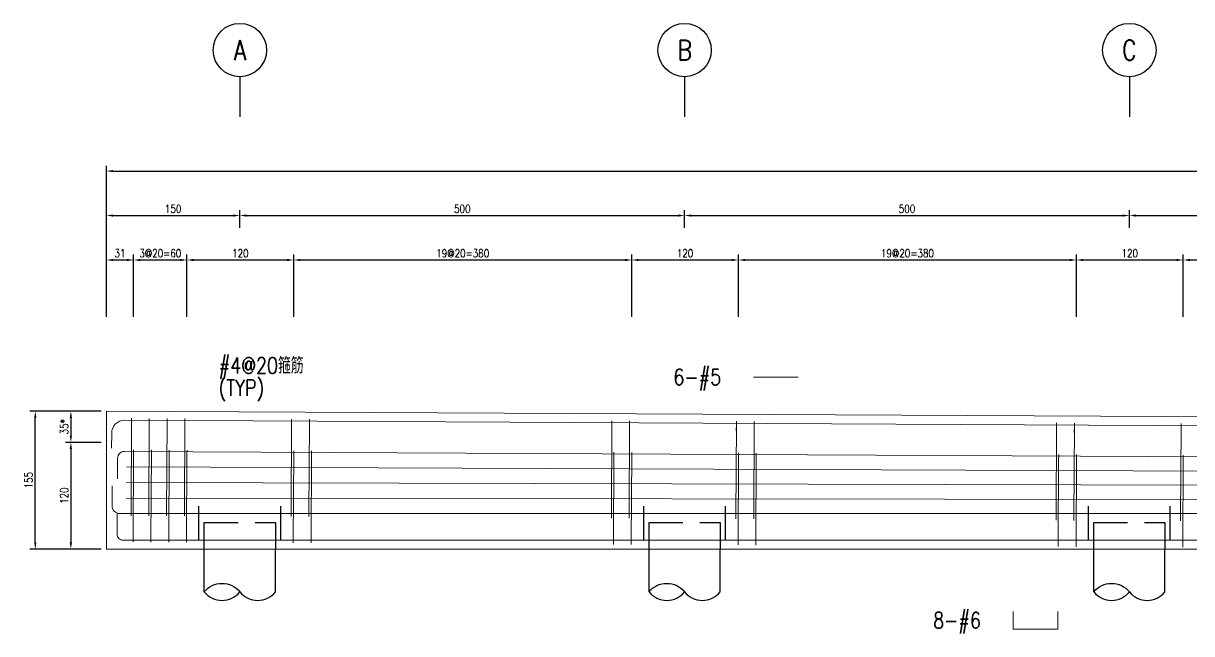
# Model space of a CAD drawing. Extents: x -4754 to 4976, y -19960 to 3841.
# Drawn here: x -359 to 955, y -15695 to -15009 of the extents above; entities that cross this region are included whole.
import ezdxf
from ezdxf.enums import TextEntityAlignment as Align

# ---------------------------------------------------------------- set-up
doc = ezdxf.new("R2010")
doc.units = 0
doc.header["$LTSCALE"] = 3
doc.linetypes.add('DASHED', pattern=[19.05, 12.7, -6.35])
doc.layers.get('0').update_dxf_attribs({"linetype": 'CONTINUOUS'})
doc.layers.add('HB_0', color=7, linetype='CONTINUOUS', transparency=0.5)
for name, color, linetype in [('HB_DIM', 1, 'CONTINUOUS'), ('HB_TXT_CTEXT', 2, 'CONTINUOUS'), ('鋼筋', 3, 'CONTINUOUS')]:
    doc.layers.add(name, color=color, linetype=linetype)
doc.styles.get("Standard").update_dxf_attribs({"font": 'ROMANS.shx', "width": 0.8, "bigfont": 'chineset.shx'})
doc.dimstyles.new('30', dxfattribs={"dimscale": 3, "dimtxt": 3, "dimasz": 2.5, "dimexe": 2, "dimexo": 2, "dimgap": 1, "dimtad": 1, "dimdsep": 46, "dimtxsty": 'Standard', "dimcen": 0, "dimclrd": 256, "dimclre": 256, "dimclrt": 2, "dimadec": 0, "dimazin": 0, "dimtfac": 1, "dimtix": 1, "dimtmove": 2, "dimatfit": 3, "dimfxl": 1, "dimtolj": 1, "dimtzin": 0, "dimarcsym": 0})

# ---------------------------------------------------------------- blocks, each defined once
blk = doc.blocks.new('pile_vertical')
at = {"color": 252, "linetype": 'DASHED'}
for p, q in [((-46, 10), (-46, 50)), ((46, 10), (46, 50))]:
    blk.add_line(p, q, dxfattribs=at)
at = {"linetype": 'Continuous'}
for p, q in [((-40, -48.1), (-40, 0)), ((40, -48.1), (40, 0))]:
    blk.add_line(p, q, dxfattribs=at)
at = {"color": 252, "linetype": 'DASHED'}
blk.add_lwpolyline([(-40, 0), (-40, 30), (40, 30), (40, 0)], dxfattribs=at)
at = {"linetype": 'Continuous'}
for points in [[(-40, -48.1, -0.48), (0, -48.1, 0.48), (40, -48.1, 0.48)], [(-40, -48.1, 0.48), (0, -48.1, 0.48)]]:
    blk.add_lwpolyline(points, format="xyb", dxfattribs=at)
blk = doc.blocks.new('line_guide')
at = {"color": 4, "linetype": 'Continuous'}
blk.add_line((0, 0), (0, -45), dxfattribs=at)
blk.add_circle((0, 30), 30, dxfattribs=at)
at = {"color": 4, "linetype": 'Continuous', "width": 0.8}
blk.add_attdef('A', text='', height=22.5, dxfattribs=at).set_placement((0, 30), align=Align.MIDDLE)
blk = doc.blocks.new('*D419')
at = {"layer": 'HB_DIM', "linetype": 'Continuous', "lineweight": -2}
for p, q in [((-271.4, -15444.8), (-311.4, -15444.8)), ((-305.4, -15452.3), (-305.4, -15472.3)), ((-271.4, -15479.8), (-311.4, -15479.8))]:
    blk.add_line(p, q, dxfattribs=at)
at = {"layer": 'HB_DIM'}
for points in [[(-304.2, -15452.3), (-306.7, -15452.3), (-305.4, -15444.8)], [(-306.7, -15472.3), (-304.2, -15472.3), (-305.4, -15479.8)]]:
    blk.add_solid(points, dxfattribs=at)
at = {"layer": 'HB_DIM', "color": 2, "linetype": 'Continuous', "insert": (-312.9, -15462.3), "char_height": 9, "attachment_point": 5, "rotation": 90}
blk.add_mtext('\\A1;35*', dxfattribs=at)
blk = doc.blocks.new('*D420')
at = {"layer": 'HB_DIM', "linetype": 'Continuous', "lineweight": -2}
for p, q in [((-271.4, -15479.8), (-311.4, -15479.8)), ((-305.4, -15487.3), (-305.4, -15592.3)), ((-271.4, -15599.8), (-311.4, -15599.8))]:
    blk.add_line(p, q, dxfattribs=at)
at = {"layer": 'HB_DIM'}
for points in [[(-304.2, -15487.3), (-306.7, -15487.3), (-305.4, -15479.8)], [(-306.7, -15592.3), (-304.2, -15592.3), (-305.4, -15599.8)]]:
    blk.add_solid(points, dxfattribs=at)
at = {"layer": 'HB_DIM', "color": 2, "linetype": 'Continuous', "insert": (-312.9, -15539.8), "char_height": 9, "attachment_point": 5, "rotation": 90}
blk.add_mtext('\\A1;120', dxfattribs=at)
blk = doc.blocks.new('*D421')
at = {"layer": 'HB_DIM', "linetype": 'Continuous', "lineweight": -2}
for p, q in [((-265.4, -15338.8), (-265.4, -15268.8)), ((-257.9, -15274.8), (-242.4, -15274.8)), ((-234.9, -15338.8), (-234.9, -15268.8))]:
    blk.add_line(p, q, dxfattribs=at)
at = {"layer": 'HB_DIM'}
for points in [[(-257.9, -15273.6), (-257.9, -15276.1), (-265.4, -15274.8)], [(-242.4, -15276.1), (-242.4, -15273.6), (-234.9, -15274.8)]]:
    blk.add_solid(points, dxfattribs=at)
at = {"layer": 'HB_DIM', "color": 2, "linetype": 'Continuous', "insert": (-250.2, -15267.3), "char_height": 9, "attachment_point": 5, "rotation": 0}
blk.add_mtext('\\A1;31', dxfattribs=at)
blk = doc.blocks.new('*D422')
at = {"layer": 'HB_DIM', "linetype": 'Continuous', "lineweight": -2}
for p, q in [((-234.9, -15338.8), (-234.9, -15268.8)), ((-227.4, -15274.8), (-182.4, -15274.8)), ((-174.9, -15338.8), (-174.9, -15268.8))]:
    blk.add_line(p, q, dxfattribs=at)
at = {"layer": 'HB_DIM'}
for points in [[(-227.4, -15273.6), (-227.4, -15276.1), (-234.9, -15274.8)], [(-182.4, -15276.1), (-182.4, -15273.6), (-174.9, -15274.8)]]:
    blk.add_solid(points, dxfattribs=at)
at = {"layer": 'HB_DIM', "color": 2, "linetype": 'Continuous', "insert": (-204.9, -15267.3), "char_height": 9, "attachment_point": 5, "rotation": 0}
blk.add_mtext('\\A1;3@20=60', dxfattribs=at)
blk = doc.blocks.new('*D423')
at = {"layer": 'HB_DIM', "linetype": 'Continuous', "lineweight": -2}
for p, q in [((-174.9, -15338.8), (-174.9, -15268.8)), ((-167.4, -15274.8), (-62.4, -15274.8)), ((-54.9, -15338.8), (-54.9, -15268.8))]:
    blk.add_line(p, q, dxfattribs=at)
at = {"layer": 'HB_DIM'}
for points in [[(-167.4, -15273.6), (-167.4, -15276.1), (-174.9, -15274.8)], [(-62.4, -15276.1), (-62.4, -15273.6), (-54.9, -15274.8)]]:
    blk.add_solid(points, dxfattribs=at)
at = {"layer": 'HB_DIM', "color": 2, "linetype": 'Continuous', "insert": (-114.9, -15267.3), "char_height": 9, "attachment_point": 5, "rotation": 0}
blk.add_mtext('\\A1;120', dxfattribs=at)
blk = doc.blocks.new('*D424')
at = {"layer": 'HB_DIM', "linetype": 'Continuous', "lineweight": -2}
for p, q in [((-54.9, -15338.8), (-54.9, -15268.8)), ((-47.4, -15274.8), (317.6, -15274.8)), ((325.1, -15338.8), (325.1, -15268.8))]:
    blk.add_line(p, q, dxfattribs=at)
at = {"layer": 'HB_DIM'}
for points in [[(-47.4, -15273.6), (-47.4, -15276.1), (-54.9, -15274.8)], [(317.6, -15276.1), (317.6, -15273.6), (325.1, -15274.8)]]:
    blk.add_solid(points, dxfattribs=at)
at = {"layer": 'HB_DIM', "color": 2, "linetype": 'Continuous', "insert": (135.1, -15267.3), "char_height": 9, "attachment_point": 5, "rotation": 0}
blk.add_mtext('\\A1;19@20=380', dxfattribs=at)
blk = doc.blocks.new('*D425')
at = {"layer": 'HB_DIM', "linetype": 'Continuous', "lineweight": -2}
for p, q in [((325.1, -15338.8), (325.1, -15268.8)), ((332.6, -15274.8), (437.6, -15274.8)), ((445.1, -15338.8), (445.1, -15268.8))]:
    blk.add_line(p, q, dxfattribs=at)
at = {"layer": 'HB_DIM'}
for points in [[(332.6, -15273.6), (332.6, -15276.1), (325.1, -15274.8)], [(437.6, -15276.1), (437.6, -15273.6), (445.1, -15274.8)]]:
    blk.add_solid(points, dxfattribs=at)
at = {"layer": 'HB_DIM', "color": 2, "linetype": 'Continuous', "insert": (385.1, -15267.3), "char_height": 9, "attachment_point": 5, "rotation": 0}
blk.add_mtext('\\A1;120', dxfattribs=at)
blk = doc.blocks.new('*D426')
at = {"layer": 'HB_DIM', "linetype": 'Continuous', "lineweight": -2}
for p, q in [((445.1, -15338.8), (445.1, -15268.8)), ((452.6, -15274.8), (817.6, -15274.8)), ((825.1, -15338.8), (825.1, -15268.8))]:
    blk.add_line(p, q, dxfattribs=at)
at = {"layer": 'HB_DIM'}
for points in [[(452.6, -15273.6), (452.6, -15276.1), (445.1, -15274.8)], [(817.6, -15276.1), (817.6, -15273.6), (825.1, -15274.8)]]:
    blk.add_solid(points, dxfattribs=at)
at = {"layer": 'HB_DIM', "color": 2, "linetype": 'Continuous', "insert": (635.1, -15267.3), "char_height": 9, "attachment_point": 5, "rotation": 0}
blk.add_mtext('\\A1;19@20=380', dxfattribs=at)
blk = doc.blocks.new('*D427')
at = {"layer": 'HB_DIM', "linetype": 'Continuous', "lineweight": -2}
for p, q in [((825.1, -15338.8), (825.1, -15268.8)), ((832.6, -15274.8), (937.6, -15274.8)), ((945.1, -15338.8), (945.1, -15268.8))]:
    blk.add_line(p, q, dxfattribs=at)
at = {"layer": 'HB_DIM'}
for points in [[(832.6, -15273.6), (832.6, -15276.1), (825.1, -15274.8)], [(937.6, -15276.1), (937.6, -15273.6), (945.1, -15274.8)]]:
    blk.add_solid(points, dxfattribs=at)
at = {"layer": 'HB_DIM', "color": 2, "linetype": 'Continuous', "insert": (885.1, -15267.3), "char_height": 9, "attachment_point": 5, "rotation": 0}
blk.add_mtext('\\A1;120', dxfattribs=at)
blk = doc.blocks.new('*D428')
at = {"layer": 'HB_DIM', "linetype": 'Continuous', "lineweight": -2}
for p, q in [((945.1, -15338.8), (945.1, -15268.8)), ((952.6, -15274.8), (1317.6, -15274.8)), ((1325.1, -15338.8), (1325.1, -15268.8))]:
    blk.add_line(p, q, dxfattribs=at)
at = {"layer": 'HB_DIM'}
for points in [[(952.6, -15273.6), (952.6, -15276.1), (945.1, -15274.8)], [(1317.6, -15276.1), (1317.6, -15273.6), (1325.1, -15274.8)]]:
    blk.add_solid(points, dxfattribs=at)
at = {"layer": 'HB_DIM', "color": 2, "linetype": 'Continuous', "insert": (1135.1, -15267.3), "char_height": 9, "attachment_point": 5, "rotation": 0}
blk.add_mtext('\\A1;19@20=380', dxfattribs=at)
blk = doc.blocks.new('*D436')
at = {"layer": 'HB_DIM', "linetype": 'Continuous', "lineweight": -2}
for p, q in [((-265.4, -15338.8), (-265.4, -15168.8)), ((2714.6, -15353.8), (2714.6, -15168.8)), ((-257.9, -15174.8), (2707.1, -15174.8))]:
    blk.add_line(p, q, dxfattribs=at)
at = {"layer": 'HB_DIM'}
for points in [[(-257.9, -15173.6), (-257.9, -15176.1), (-265.4, -15174.8)], [(2707.1, -15176.1), (2707.1, -15173.6), (2714.6, -15174.8)]]:
    blk.add_solid(points, dxfattribs=at)
at = {"layer": 'HB_DIM', "color": 2, "linetype": 'Continuous', "insert": (1224.6, -15167.3), "char_height": 9, "attachment_point": 5, "rotation": 0}
blk.add_mtext('\\A1;2980', dxfattribs=at)
blk = doc.blocks.new('*D437')
at = {"layer": 'HB_DIM', "linetype": 'Continuous', "lineweight": -2}
for p, q in [((-265.4, -15338.8), (-265.4, -15218.8)), ((-115.4, -15238.8), (-115.4, -15218.8)), ((-257.9, -15224.8), (-122.9, -15224.8))]:
    blk.add_line(p, q, dxfattribs=at)
at = {"layer": 'HB_DIM'}
for points in [[(-257.9, -15223.6), (-257.9, -15226.1), (-265.4, -15224.8)], [(-122.9, -15226.1), (-122.9, -15223.6), (-115.4, -15224.8)]]:
    blk.add_solid(points, dxfattribs=at)
at = {"layer": 'HB_DIM', "color": 2, "linetype": 'Continuous', "insert": (-190.4, -15217.3), "char_height": 9, "attachment_point": 5, "rotation": 0}
blk.add_mtext('\\A1;150', dxfattribs=at)
blk = doc.blocks.new('*D438')
at = {"layer": 'HB_DIM', "linetype": 'Continuous', "lineweight": -2}
for p, q in [((-115.4, -15238.8), (-115.4, -15218.8)), ((384.6, -15238.8), (384.6, -15218.8)), ((-107.9, -15224.8), (377.1, -15224.8))]:
    blk.add_line(p, q, dxfattribs=at)
at = {"layer": 'HB_DIM'}
for points in [[(-107.9, -15223.6), (-107.9, -15226.1), (-115.4, -15224.8)], [(377.1, -15226.1), (377.1, -15223.6), (384.6, -15224.8)]]:
    blk.add_solid(points, dxfattribs=at)
at = {"layer": 'HB_DIM', "color": 2, "linetype": 'Continuous', "insert": (134.6, -15217.3), "char_height": 9, "attachment_point": 5, "rotation": 0}
blk.add_mtext('\\A1;500', dxfattribs=at)
blk = doc.blocks.new('*D439')
at = {"layer": 'HB_DIM', "linetype": 'Continuous', "lineweight": -2}
for p, q in [((384.6, -15238.8), (384.6, -15218.8)), ((884.6, -15238.8), (884.6, -15218.8)), ((392.1, -15224.8), (877.1, -15224.8))]:
    blk.add_line(p, q, dxfattribs=at)
at = {"layer": 'HB_DIM'}
for points in [[(392.1, -15223.6), (392.1, -15226.1), (384.6, -15224.8)], [(877.1, -15226.1), (877.1, -15223.6), (884.6, -15224.8)]]:
    blk.add_solid(points, dxfattribs=at)
at = {"layer": 'HB_DIM', "color": 2, "linetype": 'Continuous', "insert": (634.6, -15217.3), "char_height": 9, "attachment_point": 5, "rotation": 0}
blk.add_mtext('\\A1;500', dxfattribs=at)
blk = doc.blocks.new('*D440')
at = {"layer": 'HB_DIM', "linetype": 'Continuous', "lineweight": -2}
for p, q in [((884.6, -15238.8), (884.6, -15218.8)), ((1384.6, -15238.8), (1384.6, -15218.8)), ((892.1, -15224.8), (1377.1, -15224.8))]:
    blk.add_line(p, q, dxfattribs=at)
at = {"layer": 'HB_DIM'}
for points in [[(892.1, -15223.6), (892.1, -15226.1), (884.6, -15224.8)], [(1377.1, -15226.1), (1377.1, -15223.6), (1384.6, -15224.8)]]:
    blk.add_solid(points, dxfattribs=at)
at = {"layer": 'HB_DIM', "color": 2, "linetype": 'Continuous', "insert": (1134.6, -15217.3), "char_height": 9, "attachment_point": 5, "rotation": 0}
blk.add_mtext('\\A1;500', dxfattribs=at)
blk = doc.blocks.new('*D444')
at = {"layer": 'HB_DIM', "linetype": 'Continuous', "lineweight": -2}
for p, q in [((-281.4, -15444.8), (-351.4, -15444.8)), ((-345.4, -15592.3), (-345.4, -15452.3)), ((-281.4, -15599.8), (-351.4, -15599.8))]:
    blk.add_line(p, q, dxfattribs=at)
at = {"layer": 'HB_DIM'}
for points in [[(-344.2, -15452.3), (-346.7, -15452.3), (-345.4, -15444.8)], [(-346.7, -15592.3), (-344.2, -15592.3), (-345.4, -15599.8)]]:
    blk.add_solid(points, dxfattribs=at)
at = {"layer": 'HB_DIM', "color": 2, "linetype": 'Continuous', "insert": (-352.9, -15522.3), "char_height": 9, "attachment_point": 5, "rotation": 90}
blk.add_mtext('\\A1;155', dxfattribs=at)

msp = doc.modelspace()

# ---------------------------------------------------------------- linework, layer by layer
at = {"layer": 'HB_0', "lineweight": 5}
msp.add_lwpolyline([(-265.427, -15599.802), (-265.427, -15444.802), (2714.573, -15459.802), (2714.573, -15599.802), (-265.427, -15599.802)], dxfattribs=at)
at = {"layer": 'HB_DIM', "color": 1, "linetype": 'Continuous'}
for points in [[(-217.229, -15453.418, 0, 1.25, 0), (-207.229, -15443.418, 0, 0, 0), (-157.229, -15393.418, 0, 0, 0), (-139.229, -15393.418, 0, 0, 0)], [(-214.868, -15488.963, 0, 1.25, 0), (-207.161, -15476.186, 0, 0, 0), (-157.229, -15393.418, 0, 0, 0), (-139.229, -15393.418, 0, 0, 0)], [(344.142, -15526.359, 0, 1.25, 0), (344.142, -15511.359, 0, 0, 0), (344.142, -15406.359, 0, 0, 0), (362.142, -15406.359, 0, 0, 0)], [(344.142, -15543.104, 0, 1.25, 0), (344.142, -15528.104, 0, 0, 0), (344.142, -15406.359, 0, 0, 0), (362.142, -15406.359, 0, 0, 0)], [(344.142, -15509.614, 0, 1.25, 0), (344.142, -15494.614, 0, 0, 0), (344.142, -15406.359, 0, 0, 0), (362.142, -15406.359, 0, 0, 0)], [(931.051, -15495.823, 0, 1.25, 0), (931.051, -15480.823, 0, 0, 0), (931.051, -15405.823, 0, 0, 0), (949.051, -15405.823, 0, 0, 0)], [(929.798, -15559.808, 0, 1.25, 0), (929.798, -15574.808, 0, 0, 0), (929.798, -15649.808, 0, 0, 0), (947.798, -15649.808, 0, 0, 0)], [(636.132, -15589.826, 0, 1.25, 0), (636.132, -15604.826, 0, 0, 0), (636.132, -15679.826, 0, 0, 0), (654.132, -15679.826, 0, 0, 0)]]:
    msp.add_lwpolyline(points, format="xyseb", dxfattribs=at)
at = {"layer": 'HB_TXT_CTEXT', "lineweight": 5}
msp.add_line((462.142, -15406.359, 50), (512.142, -15406.359, 50), dxfattribs=at)
msp.add_polyline3d([(754.132, -15669.826, -50), (754.132, -15689.826, -50), (804.132, -15689.826, -50), (804.132, -15669.826, -50)], dxfattribs=at)
at = {"layer": '鋼筋', "lineweight": 5}
for p, q in [((-244.987, -15454.905, -38), (2694.033, -15469.698, -38)), ((-244.987, -15454.905, -27.143), (2694.033, -15469.698, -27.143)), ((-244.987, -15454.905, -16.286), (2694.033, -15469.698, -16.286)), ((-244.987, -15454.905, -5.429), (2694.033, -15469.698, -5.429)), ((-244.987, -15454.905, 5.429), (2694.033, -15469.698, 5.429)), ((-244.987, -15454.905, 16.286), (2694.033, -15469.698, 16.286)), ((-244.987, -15454.905, 27.143), (2694.033, -15469.698, 27.143)), ((-244.987, -15454.905, 38), (2694.033, -15469.698, 38)), ((-237.242, -15455.902, 40.245), (-237.761, -15559.041, 40.245)), ((-237.761, -15559.041, -40.245), (-237.242, -15455.902, -40.245)), ((-237.28, -15463.522, 33.895), (-237.242, -15455.902, 33.895)), ((-237.242, -15455.902, -33.895), (-237.28, -15463.522, -33.895)), ((-217.242, -15456.002, 40.245), (-217.761, -15559.142, 40.245)), ((-217.761, -15559.142, -40.245), (-217.242, -15456.002, -40.245)), ((-217.281, -15463.622, 33.895), (-217.242, -15456.002, 33.895)), ((-217.242, -15456.002, -33.895), (-217.281, -15463.622, -33.895)), ((-197.242, -15456.103, 40.245), (-197.762, -15559.242, 40.245)), ((-197.762, -15559.242, -40.245), (-197.242, -15456.103, -40.245)), ((-197.281, -15463.723, 33.895), (-197.242, -15456.103, 33.895)), ((-197.242, -15456.103, -33.895), (-197.281, -15463.723, -33.895)), ((-177.243, -15456.204, 40.245), (-177.762, -15559.343, 40.245)), ((-177.762, -15559.343, -40.245), (-177.243, -15456.204, -40.245)), ((-177.281, -15463.824, 33.895), (-177.243, -15456.204, 33.895)), ((-177.243, -15456.204, -33.895), (-177.281, -15463.824, -33.895)), ((-57.244, -15456.808, 40.245), (-57.763, -15559.947, 40.245)), ((-57.763, -15559.947, -40.245), (-57.244, -15456.808, -40.245)), ((-57.283, -15464.428, 33.895), (-57.244, -15456.808, 33.895)), ((-57.244, -15456.808, -33.895), (-57.283, -15464.428, -33.895)), ((-37.244, -15456.908, 40.245), (-37.764, -15560.048, 40.245)), ((-37.764, -15560.048, -40.245), (-37.244, -15456.908, -40.245)), ((-37.283, -15464.528, 33.895), (-37.244, -15456.908, 33.895)), ((-37.244, -15456.908, -33.895), (-37.283, -15464.528, -33.895)), ((302.751, -15458.62, 40.245), (302.232, -15561.759, 40.245)), ((302.232, -15561.759, -40.245), (302.751, -15458.62, -40.245)), ((302.713, -15466.24, 33.895), (302.751, -15458.62, 33.895)), ((302.751, -15458.62, -33.895), (302.713, -15466.24, -33.895)), ((322.751, -15458.72, 40.245), (322.232, -15561.86, 40.245)), ((322.232, -15561.86, -40.245), (322.751, -15458.72, -40.245)), ((322.713, -15466.34, 33.895), (322.751, -15458.72, 33.895)), ((322.751, -15458.72, -33.895), (322.713, -15466.34, -33.895)), ((-259.636, -15486.441, -38), (-259.55, -15469.321, -38)), ((-259.636, -15486.441, -27.143), (-259.55, -15469.321, -27.143)), ((-259.636, -15486.441, -16.286), (-259.55, -15469.321, -16.286)), ((-259.636, -15486.441, -5.429), (-259.55, -15469.321, -5.429)), ((-259.636, -15486.441, 5.429), (-259.55, -15469.321, 5.429)), ((-259.636, -15486.441, 16.286), (-259.55, -15469.321, 16.286)), ((-259.636, -15486.441, 27.143), (-259.55, -15469.321, 27.143)), ((-259.636, -15486.441, 38), (-259.55, -15469.321, 38)), ((442.749, -15459.324, 40.245), (442.23, -15562.464, 40.245)), ((442.23, -15562.464, -40.245), (442.749, -15459.324, -40.245)), ((442.711, -15466.944, 33.895), (442.749, -15459.324, 33.895)), ((442.749, -15459.324, -33.895), (442.711, -15466.944, -33.895)), ((462.749, -15459.425, 40.245), (462.23, -15562.564, 40.245)), ((462.23, -15562.564, -40.245), (462.749, -15459.425, -40.245)), ((462.711, -15467.045, 33.895), (462.749, -15459.425, 33.895)), ((462.749, -15459.425, -33.895), (462.711, -15467.045, -33.895)), ((802.745, -15461.137, 40.245), (802.226, -15564.276, 40.245)), ((802.226, -15564.276, -40.245), (802.745, -15461.137, -40.245)), ((802.707, -15468.756, 33.895), (802.745, -15461.137, 33.895)), ((802.745, -15461.137, -33.895), (802.707, -15468.756, -33.895)), ((822.745, -15461.237, 40.245), (822.225, -15564.377, 40.245)), ((822.225, -15564.377, -40.245), (822.745, -15461.237, -40.245)), ((822.706, -15468.857, 33.895), (822.745, -15461.237, 33.895)), ((822.745, -15461.237, -33.895), (822.706, -15468.857, -33.895)), ((942.743, -15461.841, 40.245), (942.224, -15564.981, 40.245)), ((942.224, -15564.981, -40.245), (942.743, -15461.841, -40.245)), ((942.705, -15469.461, 33.895), (942.743, -15461.841, 33.895)), ((942.743, -15461.841, -33.895), (942.705, -15469.461, -33.895)), ((-253.03, -15520.973, -50), (-252.912, -15497.633, -50)), ((-253.03, -15520.973, -35.714), (-252.912, -15497.633, -35.714)), ((-253.03, -15520.973, -21.429), (-252.912, -15497.633, -21.429)), ((-253.03, -15520.973, -7.143), (-252.912, -15497.633, -7.143)), ((-253.03, -15520.973, 7.143), (-252.912, -15497.633, 7.143)), ((-253.03, -15520.973, 21.429), (-252.912, -15497.633, 21.429)), ((-253.03, -15520.973, 35.714), (-252.912, -15497.633, 35.714)), ((-253.03, -15520.973, 50), (-252.912, -15497.633, 50)), ((-245.103, -15489.902, -50), (2695.282, -15504.703, -50)), ((-245.103, -15489.902, -35.714), (2695.282, -15504.703, -35.714)), ((-245.103, -15489.902, -21.429), (2695.282, -15504.703, -21.429)), ((-245.103, -15489.902, -7.143), (2695.282, -15504.703, -7.143)), ((-245.103, -15489.902, 7.143), (2695.282, -15504.703, 7.143)), ((-245.103, -15489.902, 21.429), (2695.282, -15504.703, 21.429)), ((-245.103, -15489.902, 35.714), (2695.282, -15504.703, 35.714)), ((-245.103, -15489.902, 50), (2695.282, -15504.703, 50)), ((-234.881, -15491.446, 51.745), (-235.37, -15588.583, 51.745)), ((-235.37, -15588.583, -51.745), (-234.881, -15491.446, -51.745)), ((-234.919, -15499.066, 45.395), (-234.881, -15491.446, 45.395)), ((-234.881, -15491.446, -45.395), (-234.919, -15499.066, -45.395)), ((-214.881, -15491.546, 51.745), (-215.37, -15588.684, 51.745)), ((-215.37, -15588.684, -51.745), (-214.881, -15491.546, -51.745)), ((-214.919, -15499.166, 45.395), (-214.881, -15491.546, 45.395)), ((-214.881, -15491.546, -45.395), (-214.919, -15499.166, -45.395)), ((-194.881, -15491.647, 51.745), (-195.37, -15588.785, 51.745)), ((-195.37, -15588.785, -51.745), (-194.881, -15491.647, -51.745)), ((-194.92, -15499.267, 45.395), (-194.881, -15491.647, 45.395)), ((-194.881, -15491.647, -45.395), (-194.92, -15499.267, -45.395)), ((-174.882, -15491.748, 51.745), (-175.371, -15588.885, 51.745)), ((-175.371, -15588.885, -51.745), (-174.882, -15491.748, -51.745)), ((-174.92, -15499.368, 45.395), (-174.882, -15491.748, 45.395)), ((-174.882, -15491.748, -45.395), (-174.92, -15499.368, -45.395)), ((-54.883, -15492.352, 51.745), (-55.372, -15589.489, 51.745)), ((-55.372, -15589.489, -51.745), (-54.883, -15492.352, -51.745)), ((-54.921, -15499.972, 45.395), (-54.883, -15492.352, 45.395)), ((-54.883, -15492.352, -45.395), (-54.921, -15499.972, -45.395)), ((-34.883, -15492.452, 51.745), (-35.372, -15589.59, 51.745)), ((-35.372, -15589.59, -51.745), (-34.883, -15492.452, -51.745)), ((-34.922, -15500.072, 45.395), (-34.883, -15492.452, 45.395)), ((-34.883, -15492.452, -45.395), (-34.922, -15500.072, -45.395)), ((305.112, -15494.164, 51.745), (304.623, -15591.301, 51.745)), ((304.623, -15591.301, -51.745), (305.112, -15494.164, -51.745)), ((305.074, -15501.784, 45.395), (305.112, -15494.164, 45.395)), ((305.112, -15494.164, -45.395), (305.074, -15501.784, -45.395)), ((325.112, -15494.264, 51.745), (324.623, -15591.402, 51.745)), ((324.623, -15591.402, -51.745), (325.112, -15494.264, -51.745)), ((325.074, -15501.884, 45.395), (325.112, -15494.264, 45.395)), ((325.112, -15494.264, -45.395), (325.074, -15501.884, -45.395)), ((445.111, -15494.869, 51.745), (444.622, -15592.006, 51.745)), ((444.622, -15592.006, -51.745), (445.111, -15494.869, -51.745)), ((445.072, -15502.488, 45.395), (445.111, -15494.869, 45.395)), ((445.111, -15494.869, -45.395), (445.072, -15502.488, -45.395)), ((465.11, -15494.969, 51.745), (464.621, -15592.107, 51.745)), ((464.621, -15592.107, -51.745), (465.11, -15494.969, -51.745)), ((465.072, -15502.589, 45.395), (465.11, -15494.969, 45.395)), ((465.11, -15494.969, -45.395), (465.072, -15502.589, -45.395)), ((805.106, -15496.681, 51.745), (804.617, -15593.818, 51.745)), ((804.617, -15593.818, -51.745), (805.106, -15496.681, -51.745)), ((805.068, -15504.3, 45.395), (805.106, -15496.681, 45.395)), ((805.106, -15496.681, -45.395), (805.068, -15504.3, -45.395)), ((825.106, -15496.781, 51.745), (824.617, -15593.919, 51.745)), ((824.617, -15593.919, -51.745), (825.106, -15496.781, -51.745)), ((825.067, -15504.401, 45.395), (825.106, -15496.781, 45.395)), ((825.106, -15496.781, -45.395), (825.067, -15504.401, -45.395)), ((945.104, -15497.385, 51.745), (944.615, -15594.523, 51.745)), ((944.615, -15594.523, -51.745), (945.104, -15497.385, -51.745)), ((945.066, -15505.005, 45.395), (945.104, -15497.385, 45.395)), ((945.104, -15497.385, -45.395), (945.066, -15505.005, -45.395)), ((-242.961, -15507.406, -50), (2692.983, -15518.449, -50)), ((-242.961, -15507.406, 50), (2692.983, -15518.449, 50)), ((-259.068, -15528.563, -50), (-259.18, -15550.897, -50)), ((-259.068, -15528.563, -35.714), (-259.18, -15550.897, -35.714)), ((-259.068, -15528.563, -21.429), (-259.18, -15550.897, -21.429)), ((-259.068, -15528.563, -7.143), (-259.18, -15550.897, -7.143)), ((-259.068, -15528.563, 7.143), (-259.18, -15550.897, 7.143)), ((-259.068, -15528.563, 21.429), (-259.18, -15550.897, 21.429)), ((-259.068, -15528.563, 35.714), (-259.18, -15550.897, 35.714)), ((-259.068, -15528.563, 50), (-259.18, -15550.897, 50)), ((-243.049, -15524.898, -50), (2692.906, -15532.206, -50)), ((-243.049, -15524.898, 50), (2692.906, -15532.206, 50)), ((-243.137, -15542.39, -50), (2692.825, -15545.964, -50)), ((-243.137, -15542.39, 50), (2692.825, -15545.964, 50)), ((-253.221, -15558.907, -50), (-253.343, -15583.143, -50)), ((-253.221, -15558.907, -35.714), (-253.343, -15583.143, -35.714)), ((-253.221, -15558.907, -21.429), (-253.343, -15583.143, -21.429)), ((-253.221, -15558.907, -7.143), (-253.343, -15583.143, -7.143)), ((-253.221, -15558.907, 7.143), (-253.343, -15583.143, 7.143)), ((-253.221, -15558.907, 21.429), (-253.343, -15583.143, 21.429)), ((-253.221, -15558.907, 35.714), (-253.343, -15583.143, 35.714)), ((-253.221, -15558.907, 50), (-253.343, -15583.143, 50)), ((-250.29, -15559.832, -50), (2699.93, -15559.772, -50)), ((-250.29, -15559.832, -35.714), (2699.93, -15559.772, -35.714)), ((-250.29, -15559.832, -21.429), (2699.93, -15559.772, -21.429)), ((-250.29, -15559.832, -7.143), (2699.93, -15559.772, -7.143)), ((-250.29, -15559.832, 7.143), (2699.93, -15559.772, 7.143)), ((-250.29, -15559.832, 21.429), (2699.93, -15559.772, 21.429)), ((-250.29, -15559.832, 35.714), (2699.93, -15559.772, 35.714)), ((-250.29, -15559.832, 50), (2699.93, -15559.772, 50)), ((-237.777, -15562.216, 37.07), (-237.777, -15562.216, -37.07)), ((-217.777, -15562.317, 37.07), (-217.777, -15562.317, -37.07)), ((-197.778, -15562.417, 37.07), (-197.778, -15562.417, -37.07)), ((-177.778, -15562.518, 37.07), (-177.778, -15562.518, -37.07)), ((-57.779, -15563.122, 37.07), (-57.779, -15563.122, -37.07)), ((-37.78, -15563.223, 37.07), (-37.78, -15563.223, -37.07)), ((302.216, -15564.934, 37.07), (302.216, -15564.934, -37.07)), ((322.216, -15565.035, 37.07), (322.216, -15565.035, -37.07)), ((442.214, -15565.639, 37.07), (442.214, -15565.639, -37.07)), ((462.214, -15565.739, 37.07), (462.214, -15565.739, -37.07)), ((802.21, -15567.451, 37.07), (802.21, -15567.451, -37.07)), ((822.209, -15567.551, 37.07), (822.209, -15567.551, -37.07)), ((942.208, -15568.155, 37.07), (942.208, -15568.155, -37.07)), ((-246.657, -15589.862, -50), (2695.973, -15589.742, -50)), ((-246.657, -15589.862, -35.714), (2695.973, -15589.742, -35.714)), ((-246.657, -15589.862, -21.429), (2695.973, -15589.742, -21.429)), ((-246.657, -15589.862, -7.143), (2695.973, -15589.742, -7.143)), ((-246.657, -15589.862, 7.143), (2695.973, -15589.742, 7.143)), ((-246.657, -15589.862, 21.429), (2695.973, -15589.742, 21.429)), ((-246.657, -15589.862, 35.714), (2695.973, -15589.742, 35.714)), ((-246.657, -15589.862, 50), (2695.973, -15589.742, 50)), ((-235.386, -15591.758, 48.57), (-235.386, -15591.758, -48.57)), ((-215.386, -15591.859, 48.57), (-215.386, -15591.859, -48.57)), ((-195.386, -15591.96, 48.57), (-195.386, -15591.96, -48.57)), ((-175.387, -15592.06, 48.57), (-175.387, -15592.06, -48.57)), ((-55.388, -15592.664, 48.57), (-55.388, -15592.664, -48.57)), ((-35.388, -15592.765, 48.57), (-35.388, -15592.765, -48.57)), ((304.607, -15594.476, 48.57), (304.607, -15594.476, -48.57)), ((324.607, -15594.577, 48.57), (324.607, -15594.577, -48.57)), ((444.606, -15595.181, 48.57), (444.606, -15595.181, -48.57)), ((464.605, -15595.282, 48.57), (464.605, -15595.282, -48.57)), ((804.601, -15596.993, 48.57), (804.601, -15596.993, -48.57)), ((824.601, -15597.094, 48.57), (824.601, -15597.094, -48.57)), ((944.599, -15597.698, 48.57), (944.599, -15597.698, -48.57))]:
    msp.add_line(p, q, dxfattribs=at)
at = {"layer": '鋼筋', "lineweight": 5, "extrusion": (0, 0, -1)}
for centre, radius, end in [((245.06, -15469.394, 38), 14.49, 90.288399), ((245.06, -15469.394, 27.143), 14.49, 90.288399), ((245.06, -15469.394, 16.286), 14.49, 90.288399), ((245.06, -15469.394, 5.429), 14.49, 90.288399), ((245.06, -15469.394, -5.429), 14.49, 90.288399), ((245.06, -15469.394, -16.286), 14.49, 90.288399), ((245.06, -15469.394, -27.143), 14.49, 90.288399), ((245.06, -15469.394, -38), 14.49, 90.288399), ((245.142, -15497.672, 50), 7.77, 90.288403), ((245.142, -15497.672, 35.714), 7.77, 90.288403), ((245.142, -15497.672, 21.429), 7.77, 90.288403), ((245.142, -15497.672, 7.143), 7.77, 90.288403), ((245.142, -15497.672, -7.143), 7.77, 90.288403), ((245.142, -15497.672, -21.429), 7.77, 90.288403), ((245.142, -15497.672, -35.714), 7.77, 90.288403), ((245.142, -15497.672, -50), 7.77, 90.288403)]:
    msp.add_arc(centre, radius, 0.288399, end, dxfattribs=at)
at = {"layer": '鋼筋', "lineweight": 5, "extrusion": (0.999987, -0.005033, 0)}
for centre, start, end in [((-15456.9, 37.07, -159.442), 270, 90), ((-15456.9, -37.07, -159.442), 270, 90), ((-15456.9, 37.07, -139.442), 270, 90), ((-15456.9, -37.07, -139.442), 270, 90), ((-15456.9, 37.07, -119.442), 270, 90), ((-15456.9, -37.07, -119.442), 270, 90), ((-15456.9, 37.07, -99.442), 270, 90), ((-15456.9, -37.07, -99.442), 270, 90), ((-15456.9, 37.07, 20.558), 270, 90), ((-15456.9, -37.07, 20.558), 270, 90), ((-15456.9, 37.07, 40.558), 270, 90), ((-15456.9, -37.07, 40.558), 270, 90), ((-15456.9, 37.07, 380.558), 270, 90), ((-15456.9, -37.07, 380.558), 270, 90), ((-15456.9, 37.07, 400.558), 270, 90), ((-15456.9, -37.07, 400.558), 270, 90), ((-15456.9, 37.07, 520.558), 270, 90), ((-15456.9, -37.07, 520.558), 270, 90), ((-15456.9, 37.07, 540.558), 270, 90), ((-15456.9, -37.07, 540.558), 270, 90), ((-15456.9, 37.07, 880.558), 270, 90), ((-15456.9, -37.07, 880.558), 270, 90), ((-15456.9, 37.07, 900.558), 270, 90), ((-15456.9, -37.07, 900.558), 270, 90), ((-15456.9, 37.07, 1020.558), 270, 90), ((-15456.9, -37.07, 1020.558), 270, 90), ((-15492.432, 48.57, -156.902), 270, 90), ((-15492.432, -48.57, -156.902), 270, 90), ((-15492.432, 48.57, -136.902), 270, 90), ((-15492.432, -48.57, -136.902), 270, 90), ((-15492.432, 48.57, -116.902), 270, 90), ((-15492.432, -48.57, -116.902), 270, 90), ((-15492.432, 48.57, -96.902), 270, 90), ((-15492.432, -48.57, -96.902), 270, 90), ((-15492.432, 48.57, 23.098), 270, 90), ((-15492.432, -48.57, 23.098), 270, 90), ((-15492.432, 48.57, 43.098), 270, 90), ((-15492.432, -48.57, 43.098), 270, 90), ((-15492.432, 48.57, 383.098), 270, 90), ((-15492.432, -48.57, 383.098), 270, 90), ((-15492.432, 48.57, 403.098), 270, 90), ((-15492.432, -48.57, 403.098), 270, 90), ((-15492.432, 48.57, 523.098), 270, 90), ((-15492.432, -48.57, 523.098), 270, 90), ((-15492.432, 48.57, 543.098), 270, 90), ((-15492.432, -48.57, 543.098), 270, 90), ((-15492.432, 48.57, 883.098), 270, 90), ((-15492.432, -48.57, 883.098), 270, 90), ((-15492.432, 48.57, 903.098), 270, 90), ((-15492.432, -48.57, 903.098), 270, 90), ((-15492.432, 48.57, 1023.098), 270, 90), ((-15492.432, -48.57, 1023.098), 270, 90), ((-15560.041, 37.07, -159.442), 90, 180), ((-15560.041, -37.07, -159.442), 180, 270), ((-15560.041, 37.07, -139.442), 90, 180), ((-15560.041, -37.07, -139.442), 180, 270), ((-15560.041, 37.07, -119.442), 90, 180), ((-15560.041, -37.07, -119.442), 180, 270), ((-15560.041, 37.07, -99.442), 90, 180), ((-15560.041, -37.07, -99.442), 180, 270), ((-15560.041, 37.07, 20.558), 90, 180), ((-15560.041, -37.07, 20.558), 180, 270), ((-15560.041, 37.07, 40.558), 90, 180), ((-15560.041, -37.07, 40.558), 180, 270), ((-15560.041, 37.07, 380.558), 90, 180), ((-15560.041, -37.07, 380.558), 180, 270), ((-15560.041, 37.07, 400.558), 90, 180), ((-15560.041, -37.07, 400.558), 180, 270), ((-15560.041, 37.07, 520.558), 90, 180), ((-15560.041, -37.07, 520.558), 180, 270), ((-15560.041, 37.07, 540.558), 90, 180), ((-15560.041, -37.07, 540.558), 180, 270), ((-15560.041, 37.07, 880.558), 90, 180), ((-15560.041, -37.07, 880.558), 180, 270), ((-15560.041, 37.07, 900.558), 90, 180), ((-15560.041, -37.07, 900.558), 180, 270), ((-15560.041, 37.07, 1020.558), 90, 180), ((-15560.041, -37.07, 1020.558), 180, 270), ((-15589.57, 48.57, -156.902), 90, 180), ((-15589.57, -48.57, -156.902), 180, 270), ((-15589.57, 48.57, -136.902), 90, 180), ((-15589.57, -48.57, -136.902), 180, 270), ((-15589.57, 48.57, -116.902), 90, 180), ((-15589.57, -48.57, -116.902), 180, 270), ((-15589.57, 48.57, -96.902), 90, 180), ((-15589.57, -48.57, -96.902), 180, 270), ((-15589.57, 48.57, 23.098), 90, 180), ((-15589.57, -48.57, 23.098), 180, 270), ((-15589.57, 48.57, 43.098), 90, 180), ((-15589.57, -48.57, 43.098), 180, 270), ((-15589.57, 48.57, 383.098), 90, 180), ((-15589.57, -48.57, 383.098), 180, 270), ((-15589.57, 48.57, 403.098), 90, 180), ((-15589.57, -48.57, 403.098), 180, 270), ((-15589.57, 48.57, 523.098), 90, 180), ((-15589.57, -48.57, 523.098), 180, 270), ((-15589.57, 48.57, 543.098), 90, 180), ((-15589.57, -48.57, 543.098), 180, 270), ((-15589.57, 48.57, 883.098), 90, 180), ((-15589.57, -48.57, 883.098), 180, 270), ((-15589.57, 48.57, 903.098), 90, 180), ((-15589.57, -48.57, 903.098), 180, 270), ((-15589.57, 48.57, 1023.098), 90, 180), ((-15589.57, -48.57, 1023.098), 180, 270)]:
    msp.add_arc(centre, 3.175, start, end, dxfattribs=at)
at = {"layer": '鋼筋', "lineweight": 5}
for centre, radius, end in [((-250.29, -15550.942, -50), 8.89, 270.001166), ((-250.29, -15550.942, -35.714), 8.89, 270.001166), ((-250.29, -15550.942, -21.429), 8.89, 270.001166), ((-250.29, -15550.942, -7.143), 8.89, 270.001166), ((-250.29, -15550.942, 7.143), 8.89, 270.001166), ((-250.29, -15550.942, 21.429), 8.89, 270.001166), ((-250.29, -15550.942, 35.714), 8.89, 270.001166), ((-250.29, -15550.942, 50), 8.89, 270.001166), ((-246.658, -15583.177, -50), 6.685, 270.002342), ((-246.658, -15583.177, -35.714), 6.685, 270.002342), ((-246.658, -15583.177, -21.429), 6.685, 270.002342), ((-246.658, -15583.177, -7.143), 6.685, 270.002342), ((-246.658, -15583.177, 7.143), 6.685, 270.002342), ((-246.658, -15583.177, 21.429), 6.685, 270.002342), ((-246.658, -15583.177, 35.714), 6.685, 270.002342), ((-246.658, -15583.177, 50), 6.685, 270.002342)]:
    msp.add_arc(centre, radius, 179.711601, end, dxfattribs=at)

# ---------------------------------------------------------------- block references
at = {"layer": 'HB_0', "linetype": 'Continuous'}
for p, values in [((-115.427, -15068.802), {'A': 'A'}), ((384.573, -15068.802), {'A': 'B'}), ((884.573, -15068.802), {'A': 'C'})]:
    msp.add_blockref('line_guide', p, dxfattribs=at).add_auto_attribs(values)
for p in [(-115.427, -15599.802), (384.573, -15599.802), (884.573, -15599.802)]:
    msp.add_blockref('pile_vertical', p, dxfattribs=at)

# ---------------------------------------------------------------- texts
at = {"layer": 'HB_TXT_CTEXT', "linetype": 'Continuous', "width": 0.8}
for s, p in [('#4@20箍筋', (-139.229, -15393.418, 35.225)), ('(TYP)', (-139.229, -15418.418, 35.225)), (' 6-#5', (362.142, -15406.359, 50)), (' 8-#6', (654.132, -15679.826, -50))]:
    msp.add_text(s, height=18, dxfattribs=at).set_placement(p, align=Align.MIDDLE_LEFT)

# ---------------------------------------------------------------- dimensions: what is measured, and where the dimension line sits
at = {"layer": 'HB_DIM', "linetype": 'Continuous'}
for base, p1, p2, angle, override, picture, middle in [((2714.573, -15174.802), (-265.427, -15344.802), (2714.573, -15359.802), 0, {"dimdec": 0, "dimpost": '<>'}, '*D436', (1224.573, -15167.302)), ((-115.427, -15224.802), (-265.427, -15344.802), (-115.427, -15244.802, -2619), 0, {"dimdec": 0, "dimpost": '<>'}, '*D437', (-190.427, -15217.302)), ((384.573, -15224.802), (-115.427, -15244.802, -2619), (384.573, -15244.802, -2119), 0, {"dimdec": 0, "dimpost": '<>'}, '*D438', (134.573, -15217.302)), ((884.573, -15224.802), (384.573, -15244.802, -2119), (884.573, -15244.802, -1619), 0, {"dimdec": 0, "dimpost": '<>'}, '*D439', (634.573, -15217.302)), ((1384.573, -15224.802), (884.573, -15244.802, -1619), (1384.573, -15244.802, -1119), 0, {"dimdec": 0, "dimpost": '<>'}, '*D440', (1134.573, -15217.302)), ((-234.919, -15274.802), (-265.427, -15344.802), (-234.919, -15344.802, 45.395), 0, {"dimdec": 0, "dimpost": '<>'}, '*D421', (-250.173, -15267.302)), ((-54.921, -15274.802), (-174.92, -15344.802, 45.395), (-54.921, -15344.802, 45.395), 0, {"dimdec": 0, "dimpost": '<>'}, '*D423', (-114.921, -15267.302)), ((445.072, -15274.802), (325.074, -15344.802, 45.395), (445.072, -15344.802, 45.395), 0, {"dimdec": 0, "dimpost": '<>'}, '*D425', (385.073, -15267.302)), ((945.066, -15274.802), (825.067, -15344.802, 45.395), (945.066, -15344.802, 45.395), 0, {"dimdec": 0, "dimpost": '<>'}, '*D427', (885.067, -15267.302)), ((-345.427, -15444.802), (-275.427, -15599.802), (-275.427, -15444.802), 90, {"dimtad": 4, "dimdec": 0, "dimpost": '<>'}, '*D444', (-352.927, -15522.302)), ((-305.427, -15599.802), (-265.427, -15479.802), (-265.427, -15599.802), 90, {"dimtad": 4, "dimdec": 0, "dimpost": '<>'}, '*D420', (-312.927, -15539.802))]:
    dim = msp.add_linear_dim(base=base, p1=p1, p2=p2, angle=angle, dimstyle='30', override=override, dxfattribs=at)
    dim.commit()
    dim.dimension.update_dxf_attribs({"geometry": picture, "text_midpoint": middle})
for base, p1, p2, angle, text, override, picture, middle in [((-174.92, -15274.802), (-234.919, -15344.802, 45.395), (-174.92, -15344.802, 45.395), 0, '3@20=<>', {"dimdec": 0, "dimpost": '<>'}, '*D422', (-204.92, -15267.302)), ((325.074, -15274.802), (-54.921, -15344.802, 45.395), (325.074, -15344.802, 45.395), 0, '19@20=<>', {"dimdec": 0, "dimpost": '<>'}, '*D424', (135.076, -15267.302)), ((825.067, -15274.802), (445.072, -15344.802, 45.395), (825.067, -15344.802, 45.395), 0, '19@20=<>', {"dimdec": 0, "dimpost": '<>'}, '*D426', (635.07, -15267.302)), ((1325.061, -15274.802), (945.066, -15344.802, 45.395), (1325.061, -15344.802, 45.395), 0, '19@20=<>', {"dimdec": 0, "dimpost": '<>'}, '*D428', (1135.063, -15267.302)), ((-305.427, -15479.802), (-265.427, -15444.802), (-265.427, -15479.802), 90, '<>*', {"dimtad": 4, "dimdec": 0, "dimpost": '<>'}, '*D419', (-312.927, -15462.302))]:
    dim = msp.add_linear_dim(base=base, p1=p1, p2=p2, angle=angle, text=text, dimstyle='30', override=override, dxfattribs=at)
    dim.commit()
    dim.dimension.update_dxf_attribs({"geometry": picture, "text_midpoint": middle})

doc.saveas('drawing.dxf')
